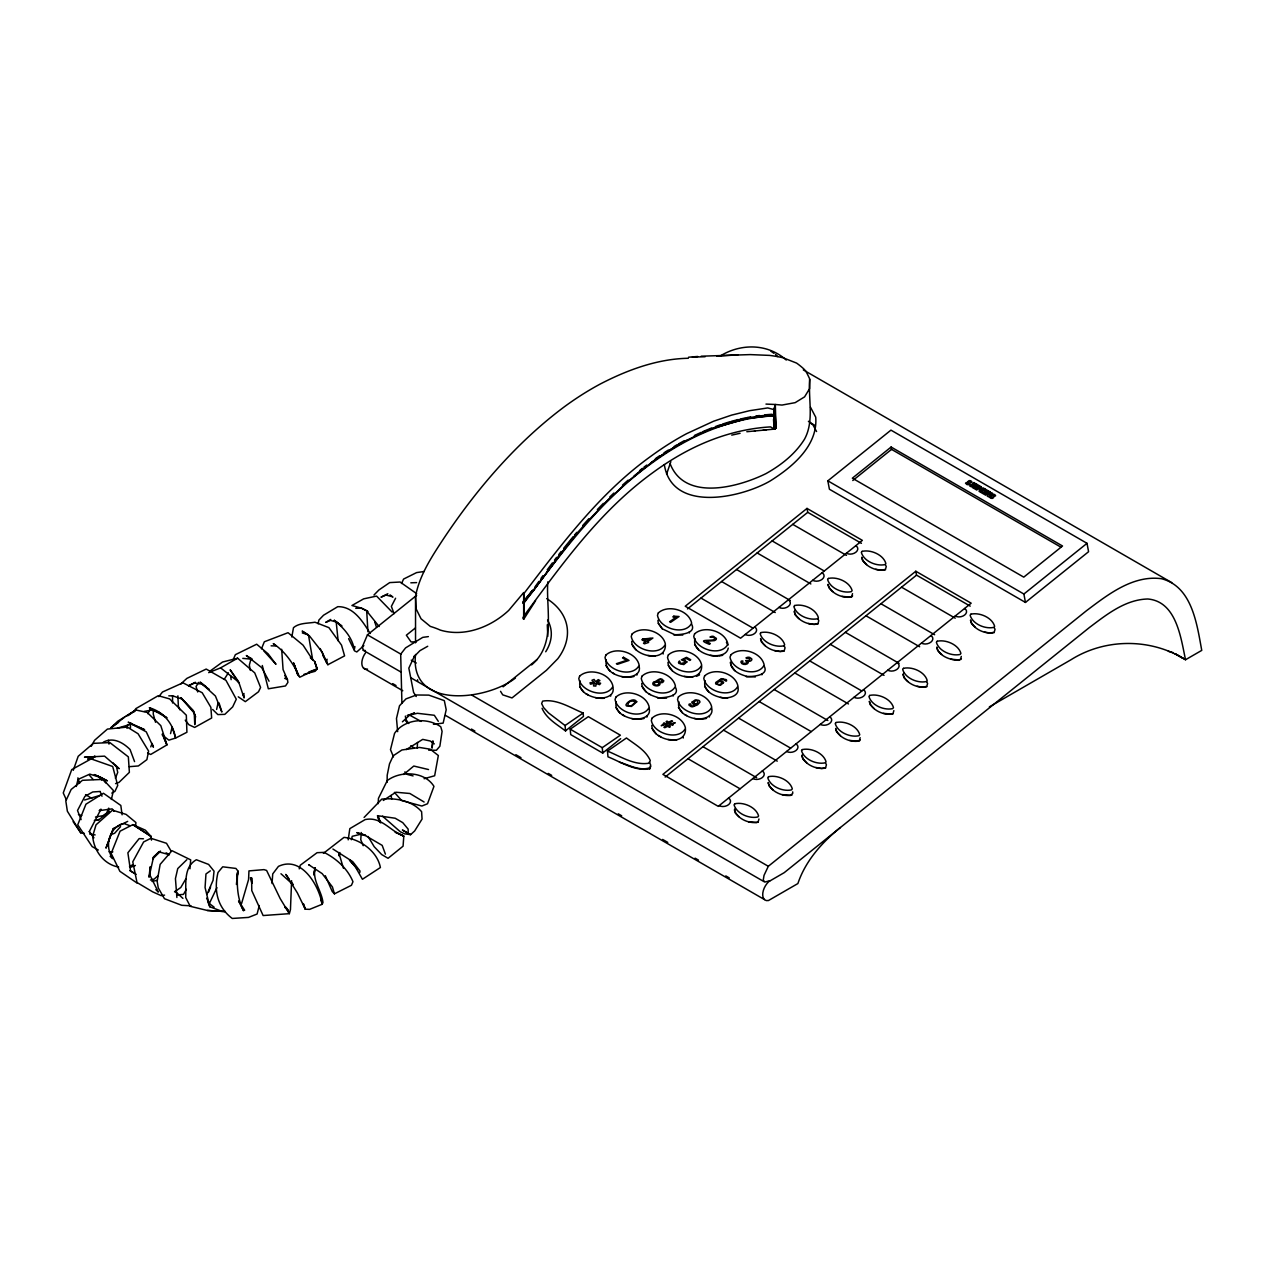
<?xml version="1.0" encoding="UTF-8"?>
<svg xmlns="http://www.w3.org/2000/svg" width="1265" height="1265" viewBox="0 0 1265 1265"><rect width="100%" height="100%" fill="white"/><g stroke="black" fill="none" stroke-linecap="round" stroke-linejoin="round"><path stroke-width="1.5" d="M172.53 702.976L172.578 695.782M387.122 782.355L387.201 775.239L389.493 763.87L393.241 755.758L401.938 749.971L419.537 747.457L430.211 749.196L438.338 755.521L434.654 775.761L424.091 778.718M746.824 431.713L774.148 429.135L774.196 415.553L746.84 418.525L713.476 428.187M291.598 880.693L290.46 909.567L289.353 913.662L263.12 915.544L251.767 890.576L251.64 877.831L251.877 883.381L250.423 877.673M701.19 356.208L750.208 354.595L769.563 355.402A116.427 91.428 26.3 0 1 782.924 357.726L796.555 363.071A92.788 43.421 68 0 1 803.654 368.779L805.726 370.993A118.562 26.533 80.7 0 1 809.568 378.63L809.6 388.64L804.587 396.862L795.179 402.649L782.007 405.069L775.318 404.484L776.014 428.044L774.148 429.135L774.765 407.235L776.014 428.044L774.148 429.135L770.591 426.89C740.99 428.598 712.132 437.674 686.057 451.621A275.264 158.931 -60 0 0 653.056 472.478C600.401 510.475 562.277 563.874 524.216 615.502L522.872 617.905L523.663 619.312L535.569 600.749M336.19 621.953L338.135 640.802M130.374 728.308L130.659 722.679M378.172 803.686L378.456 798.341L387.28 780.552C400.578 770.511 424.629 771.255 433.958 786.371L427.523 803.749L421.878 806.026L401.685 800.555L394.395 792.349M153.46 710.266L153.239 713.998L155.532 722.283M417.213 748.074L417.545 742.46M432.44 741.164L432.013 748.121L433.215 741.069M272.054 883.539L272.734 873.894L278.442 866.383C301.56 855.346 319.065 885.642 322.164 904.285L309.625 909.361L305.292 909.187L297.37 892.9L285.827 874.4L288.958 878.796M361.252 832.512L360.762 839.707L363.166 845.684M774.781 405.986L774.148 416.96L773.453 416.565L774.781 405.986L774.828 429.072M189.971 868.786L190.683 859.868L171.977 850.697L160.149 864.375L157.16 881.326L158.236 887.84L164.45 898.703L181.733 905.297L191.047 905.835M236.413 884.472L237.836 870.905L235.922 868.438L222.703 866.81L217.991 872.502C213.785 890.101 217.042 906.989 232.238 918.453L248.509 917.41L257.095 914.026L259.262 905.519M135.592 826.013L135.924 822.535L126.105 814.407L112.506 810.185L96.029 824.827L92.661 836.197C93.879 850.823 103.841 864.406 118.673 867.094M773.5 416.375L773.737 414.129L774.496 414.572C746.603 416.185 719.311 424.107 694.311 436.441M237.235 874.4L237.836 870.905C236.555 884.314 237.267 898.64 243.592 910.816L238.579 900.965L244.667 910.247M773.579 414.809L774.765 406.966M359.798 872.55L360.003 871.016L352.729 861.639L332.932 849.036M327.05 659.176L326.623 662.386L327.888 664.71L344.586 655.871L341.534 645.15L328.916 627.646L314.969 622.222C307.964 623.455 299.093 622.76 293.48 627.693L291.82 637.022M315.127 868.075C312.091 880.282 321.674 890.845 322.97 902.53L322.164 904.285L320.883 899.494M773.642 414.651L774.67 407.172M348.191 839.834L349.82 828.638L365.158 819.578C381.287 816.146 390.6 831.5 403.804 836.133L403.076 846.174L388.07 858.302L381.651 854.539L374.219 846.728L368.036 836.434M773.5 415.726L773.737 414.129L773.421 415.11M127.006 728.387L127.607 724.608M314.922 867.743L313.783 874.969L315.222 868.138M108.774 809.695L108.173 813.316L109.328 811.418L99.714 819.119L96.583 820.258M339.826 852.499L339.226 856.057L339.131 853.78L343.416 868.217M318.163 623.803L318.859 620.103L323.555 615.217L337.755 606.678C353.457 606.315 362.913 621.668 370.155 633.48M354.912 646.542L354.279 649.767C352.492 637.576 343.574 627.772 334.276 620.34L341.629 625.89M194.778 719.896L195.442 716.575L193.355 710.835L180.895 697.632L194.241 713.096L194.763 724.655L195.442 716.575L193.355 710.835L181.717 698.96L172.767 695.845L168.798 695.829M216.631 709.444L218.102 702.755M111.383 799.464L113.439 790.546L103.066 779.398L82.494 780.299L71.156 789.471L65.812 800.982L67.361 811.213L80.802 832.86L84.391 833.366M76.279 786.482L77.987 779.446L89.799 774.117L101.611 777.785L107.367 780.853L94.306 774.591L101.611 777.785L105.786 782.924M170.538 733.621L172.103 727.185L175.598 738.048L168.846 740.151L162.284 735.012M351.385 839.739L352.223 836.307L361.237 834.141L364.937 835.2M237.061 876.25L237.899 872.945M415.537 642.826L415.537 596.289C419.11 577.346 429.309 560.616 439.667 544.677C472.889 493.603 514.76 443.572 564.87 406.397A296.848 171.392 -60 0 1 600.464 383.912C627.614 369.854 657.5 358.849 688.334 358.264M251.15 658.464L249.332 665.09L250.359 670.418M299.22 868.865L300.248 865.244L317.072 852.689L324.014 852.373C336.395 858.603 347.622 868.691 352.967 881.705L351.449 885.279L334.45 893.833L332.252 891.556L325.311 875.696M580.05 680.855C576.951 693.315 594.344 699.086 604.085 698.28M606.283 659.777C603.484 673.502 623.408 679.447 634.002 676.475M616.324 701.79C613.145 713.697 629.575 719.643 638.952 719.232M695.007 638.588C691.749 650.479 708.131 656.44 717.635 656.029M678.815 701.664C676.016 715.389 695.956 721.335 706.534 718.362M705.048 680.602C701.869 692.508 718.314 698.47 727.675 698.043M728.276 648.075C726.727 655.982 716.449 656.298 710.361 655.365M547.792 581.868C545.895 609.54 556.252 644.312 531.6 664.9M666.576 474.169L670.845 461.662M73.259 770.338L78.193 756.296L93.325 743.361L109.849 742.587L128.35 756.865L129.378 772.346L118.957 782.434L115.542 783.604M607.469 751.11C620.593 756.423 634.524 765.768 649.198 763.159L650.273 760.55C645.783 750.224 635.062 744.532 626.475 737.985L607.469 751.11L607.975 756.802C621.115 762.131 635.03 771.46 649.704 768.851L650.653 764.946L649.324 762.02M241.552 903.59L248.572 879.539L248.952 870.905L263.974 869.624L266.599 870.431L280.182 898.593L289.353 913.662L285.937 907.258L288.404 910.658L284.878 907.353M113.344 828.512L106.054 847.882L113.344 828.512L127.686 821.38M206.922 894.466L213.089 880.266L214.038 871.158L208.614 864.422L196.36 859.741C183.046 867.237 186.303 884.804 185.702 897.518L190.24 906.309L207.27 910.452L225.328 911.591L207.27 910.452M208.662 891.999L210.575 886.939M115.384 778.244L117.724 772.393L116.507 766.89L112.885 762.748M261.476 648.818L264.338 641.766L288.056 632.706L303.078 645.182L312.566 659.682L310.336 657.626L314.653 661.532L317.104 668.916L315.08 671.304L304.027 674.292M649.704 768.851L650.779 766.242M108.743 808.129L106.608 813.126L102.908 815.704L95.492 817.016M233.171 659.682L235.369 654.669L256.684 644.217L268.117 653.847L275.976 664.299L263.8 650.89M401.543 583.497L403.598 579.054L416.612 572.586L424.091 571.511M209.373 903.463L216.916 887.651M416.628 595.341L367.435 634.84L362.391 646.636L363.261 650.289L400.799 671.952M989.356 706.882L1070.996 659.745C1105.404 638.05 1151.118 638.05 1185.526 659.745L1201.75 650.384C1196.911 624.167 1192.199 586.486 1161.333 578.674C1132.776 574.974 1107.95 594.597 1086.493 610.71L768.314 866.288L764.028 875.38L763.222 880.314L765.04 882.005L770.069 880.661M395.581 598.234L391.359 606.409L394.079 613.651M92.076 835.359L89.277 831.595L100.994 809.173L99.192 810.644L112.174 808.873L113.977 811.324M91.238 746.287L94.59 740.278L107.414 729.083L127.291 727.075L138.075 733.763L148.606 751.094L146.898 759.632L138.375 765.957L129.236 766.685M186.382 889.311L183.504 894.371L177.669 894.877M147.784 713.666L150.709 708.542M133.869 712.005L135.814 708.637L158.236 695.703L169.637 698.913L186.319 715.199L186.92 732.261L175.598 738.048C173.115 723.627 163.565 711.8 149.317 707.736L166.996 717.856L159.311 712.432L151.405 710.108L144.163 711.404M185.749 879.08L180.8 887.492L174.507 891.857M224.269 679.337L228.364 672.822M198.747 682.373L196.043 686.547L197.704 691.971M364.083 817.459L381.777 799.116C395.676 797.741 412.121 800.619 421.609 811.687L422.051 819.072L414.651 830.978L410.587 834.647L404.421 833.793L400.325 831.785L382.552 816.194M575.18 535.601L558.387 556.442L533.371 590.771L523.71 602.251L522.951 601.808L532.612 590.328L522.951 602.931L523.71 603.373C561.723 552.742 599.863 500.481 651.902 463.085A287.677 166.095 -60 0 1 686.389 441.295C713.46 426.811 743.441 417.339 774.196 415.553M795.1 610.236L794.293 611.422C796.507 620.53 809.331 625.922 818.044 623.961M735.281 808.493L734.475 809.679C736.689 818.787 749.513 824.179 758.241 822.203M802.737 754.304L801.915 755.505C804.129 764.613 816.953 770.005 825.681 768.029M903.89 673.043L903.084 674.245C905.297 683.353 918.121 688.745 926.85 686.769M534.7 587.371L538.858 581.441M533.071 590.771L573.583 537.198M540.93 578.469L543.017 575.607M547.192 569.882L552.41 562.893M150.772 746.872L152.085 743.425L153.429 747.188L146.266 731.85L128.208 722.189L144.637 729.731L131.497 724.054L117.471 728.15M554.497 560.126L556.584 557.375M522.951 602.931L532.612 590.328M852.61 595.815L851.788 596.874C843.138 598.835 830.552 593.538 828.053 584.715M860.232 739.883L859.409 740.942C850.76 742.903 838.157 737.606 835.675 728.782M960.562 659.682L961.384 658.622M242.927 694.912L244.034 693.489M558.83 554.481L561.217 551.445M563.621 548.409L573.219 536.629M158.805 696.635L162.473 692.018L182.919 682.8L202.21 692.746L210.876 707.341L211.65 717.998L194.652 727.438L188.896 724.734L185.243 720.164M92.313 759.016L94.717 756.043M524.216 601.523L523.663 592.605L508.72 610.394C490.788 627.171 464.429 637.323 440.347 630.112A80.66 53.399 51.3 0 0 430.321 626.412L421.039 618.775L416.059 608.75L415.537 596.289M574.421 535.158L576.824 532.359M574.769 535.743L583.608 525.813M595.404 697.616C602.014 699.245 615.201 697.126 612.956 687.48M621.637 676.554C628.231 678.167 641.434 676.063 639.189 666.418M632.073 644.486C637.117 656.93 665.216 662.259 665.422 645.34M682.768 635.077C655.302 633.338 699.45 638.809 691.655 624.278M631.678 718.552C638.272 720.18 651.475 718.077 649.23 708.416M666.576 698.154C639.141 696.414 683.258 701.885 675.463 687.354M668.347 665.422C673.391 677.882 701.49 683.195 701.696 666.291M652.155 728.498C657.199 740.911 685.298 746.287 685.504 729.367M694.185 718.425C700.763 720.038 713.966 717.951 711.736 708.289M755.3 676.965C727.834 675.21 771.998 680.697 764.187 666.165M120.57 826.646L114.641 833.24L111.051 834.6M582.849 525.37L588.873 518.666M583.181 525.971L609.018 498.884M597.349 509.574L603.405 503.344M597.633 510.222L626.064 483.009M373.981 595.009L378.899 589.98L389.699 582.596L400.104 582.026L416.659 593.664M524.216 593.127C561.976 543.871 599.879 492.765 651.048 456.143A296.848 171.392 -60 0 1 686.642 433.658L713.539 421.261L731.549 415.126L749.639 410.682L767.76 407.931L774.148 409.654L774.148 416.96M186.84 859.71L177.748 868.581L175.44 878.606L176.894 897.486M609.667 497.098L613.936 493.018M118.546 722.378L110.64 728.007L117.74 721.256L135.924 710.013L147.183 712.432L160.813 725.667L166.917 744.911L150.677 754.478L147.61 752.991M402.428 721.809L409.876 714.899L414.572 713.033M180.531 684.207L186.888 678.388L206.211 669.058L225.976 680.364L236.286 699.213L232.681 706.882L224.806 714.361L217.865 714.583L212.631 709.475M622.459 485.143L628.152 480.131M363.861 645.593L356.809 651.965L354.58 650.906L348.618 638.667M158.283 875.506L154.156 879.112L150.44 880.029M625.495 483.309L651.807 462.278A288.752 166.711 -60 0 1 686.421 440.394M403.63 774.496L413.781 766.037L428.535 769.547M840.387 827.531C822.013 842.332 805.505 860.848 797.883 883.555L768.456 900.538L766.369 900.585A12.112 6.989 -60 0 1 762.811 892.948A12.112 6.989 -60 0 1 768.835 881.563L784.189 872.676L1089.418 627.503C1106.59 614.6 1125.312 599.499 1147.845 598.993C1176.513 601.523 1180.846 637.892 1185.526 659.745L1174.9 653.61L1182.902 658.227M323.381 853.369L344.001 837.383C360.098 839.043 377.286 851.155 380.401 867.521L362.423 879.27L355.544 867.126L349.867 859.963L357.204 868.628L349.472 860.279M855.788 545.705L862.366 540.376L807.007 508.419L685.235 606.235L740.594 638.193L855.788 545.705A6.752 4.57 -10.6 0 1 855.883 552.22A6.752 4.57 -10.6 0 1 846.427 553.232M639.584 470.627L642.43 468.335M634.018 476.004L642.573 469.125M415.41 627.946L406.365 635.204L411.093 641.94L416.138 641.845M503.106 686.832L537.056 659.555M827.832 480.842L890.955 430.132L1087.015 543.317L1088.58 551.714L1025.456 602.425L829.413 489.239L827.832 480.842L1023.891 594.028L1025.456 602.425M687.464 608.924L807.734 512.325L807.007 508.419M891.113 447.035L852.341 478.186L1023.765 577.14L1062.537 546.006L891.113 447.035L891.556 449.375L1061.177 547.302M852.784 480.526L891.556 449.375M602.741 752.975L620.672 738.681M915.813 571.242L662.892 774.386L718.251 806.358L971.172 603.199L915.813 571.242L916.54 575.148L970.223 606.141M665.153 777.074L916.54 575.148M1023.891 594.028L1087.015 543.317M565.534 730.838L583.465 716.449L583.165 713.033C570.389 707.847 556.916 698.723 542.622 701.11L541.641 703.609L543.634 707.625L548.441 712.859L565.06 725.525L565.55 730.964C557.011 724.434 546.448 718.647 542.068 708.321M110.64 728.007L124.602 717.16M90.653 756.929L87.696 759.206L95.539 756.597L84.486 757.197L104.568 756.138L119.131 768.709L115.4 765.04M643.869 467.244L646.731 465.077M210.085 671.067L222.513 662.038L237.614 658.195L254.739 672.885L260.59 687.464L258.519 691.765L245.315 701.648L238.263 696.809M128.018 715.642L135.924 710.013L126.215 716.148M210.338 870.858L205.958 873.957L205.072 887.524L209.784 906.768L222.134 911.385M565.06 725.525L583.165 713.033M570.215 729.178L588.32 716.686L620.372 735.186L602.267 747.678L602.757 753.102L570.705 734.601L570.215 729.178L602.267 747.678M775.318 428.455C777.374 427.254 771.239 430.717 775.919 428.044M515.456 678.024C486.804 700.43 409.196 710.203 415.537 654.464M383.279 800.46L395.882 792.238L409.86 793.487L424.107 802.01M406.286 749.576L422.731 739.377L430.258 741.005L434.29 743.915M330.703 619.423L325.738 622.38L330.544 620.388L336.648 622.143L341.819 626.033M655.159 682.309L654.037 683.638L655.175 684.903A2.277 1.439 -5.1 0 0 656.488 685.092A2.245 1.407 -5.1 0 0 657.8 684.76L658.512 684.27A2.277 1.439 -5.1 0 0 658.496 682.61M208.678 672.648L220.584 667.873L237.614 658.195M427.728 646.257L419.964 650.653L413.702 657.025L414.493 656.013L408.832 668.126L413.592 692.414L416.232 696.525M111.794 793.092L114.925 791.4L117.724 785.454L112.696 766.479L91.143 758.905L71.725 769.61L63.25 792.949L66.365 799.86M195.379 682.246L188.469 685.788L194.51 683.053L201.799 684.112L209.247 689.33M387.833 593.712L381.018 597.159L386.015 595.056L392.308 596.701M696.493 676.348L699.403 674.957L699.324 673.976M720.07 356.082C740.689 343.321 767.618 343.305 786.261 360.051M694.374 435.524L701.348 432.298M703.862 431.934L685.63 440.853A287.677 166.095 -60 0 0 651.143 462.642M703.103 431.492L711.847 427.886M129.457 866.177L133.062 864.722M885.516 569.803C876.882 571.748 864.28 566.467 861.781 557.628M784.316 651.032C775.682 652.993 763.08 647.696 760.581 638.872M994.29 632.595C985.656 634.556 973.054 629.258 970.555 620.435M893.122 713.855C884.488 715.816 871.885 710.519 869.403 701.696M791.953 795.116C783.32 797.077 770.717 791.779 768.235 782.956M130.153 867.442L135.387 865.481M308.644 672.031L317.104 668.916L314.653 661.532L317.104 668.916L299.663 677.265C293.828 664.331 285.558 651.76 273.256 643.616L276.308 645.956L271.105 645.83M715.357 426.605L720.623 424.676M414.193 713.065L407.172 715.626L417.387 713.286L434.322 715.278L438.291 721.319M766.369 429.705L763.111 430.211M722.394 424.123L729.431 421.893M84.597 800.002L101.39 794.973M649.625 767.823C639.457 771.239 628.752 764.882 619.455 762.178M103.382 742.144C113.154 736.831 123.021 742.523 130.058 749.513L134.564 761.609M731.186 421.419L738.238 419.521M740.009 419.126L745.322 417.94M731.739 435.128L740.104 433.278M151.958 881.452L157.176 880.314M719.042 656.029L722.726 655.286M640.343 719.216L644.043 718.488M747.093 417.545L750.635 416.928M164.577 895.114L161.193 895.652L152.686 891.857L137 882.511L132.778 861.813L143.609 841.968L150.93 838.284L166.506 843.296L171.091 851.06M94.337 820.416L99.318 819.736M428.361 636.611L422.747 637.37L405.575 647.901L400.689 654.163L401.922 703.356M755.948 415.995L759.506 415.537M433.436 724.276L443.161 723.106L446.197 709.76L444.331 700.636L428.835 695.118L416.438 694.991L405.954 698.897L399.503 705.775L396.483 718.457L397.653 731.644M688.539 357.22L697.727 356.461M764.835 414.857L771.95 414.272M100.204 791.463L92.725 791.969L84.882 796.365L77.513 810.517L81.118 819.594M716.828 356.082L737.811 354.912M754.462 431.049L755.316 431.001M958.965 660.298C950.648 660.298 939.073 656.235 936.843 647.522M705.143 356.714L692.382 357.157M365.411 650.51L363.261 650.289M410.825 582.817L416.596 582.596M355.75 608.307L361.426 608.149L366.218 610.426L379.12 626.539M367.546 669.122L365.49 669.138A12.112 6.989 -60 0 1 365.49 652.914M655.128 656.155L647.87 655.491M692.809 677.091L684.144 676.427M676.617 740.151L667.952 739.503M109.043 851.804L112.87 851.835M428.661 750.145L436.362 750.287L439.856 746.255L442.086 731.36L440.773 726.774C427.048 717.018 404.326 718.868 394.554 733.368L390.49 749.655L393.494 756.881M143.451 838.79L139.15 838.6L127.876 852.8L130.564 870.937L136.177 874.321M765.973 404.088L775.318 404.484M242.801 658.369L252.352 659.239L246.327 655.539L261.697 667.62L269.034 681.202M720.402 697.363C726.98 698.976 740.199 696.889 737.954 687.227M377.429 815.672L395.186 818.234L402.76 822.645L408.121 829.097L408.247 833.335L410.587 834.647L402.381 829.998L408.247 833.335M89.768 834.141L95.128 834.916M875.728 569.282L881.626 570.278L885.468 569.297L886.259 566.546L885.405 564.728M842 596.368L850.143 597.127L851.74 596.384L852.531 593.633M984.502 632.089L990.384 633.085L994.243 632.105L995.033 629.353L994.164 627.535M808.272 623.455L814.154 624.436L818.012 623.455L818.787 620.72L817.933 618.885M950.79 659.176L958.933 659.935L960.53 659.192L961.305 656.44M774.528 650.526L780.426 651.522L784.268 650.542L785.059 647.791L784.205 645.972M917.062 686.263L922.944 687.259L926.802 686.278L927.593 683.527L926.723 681.709M883.35 713.349L891.493 714.108L893.074 713.365L893.865 710.614M849.621 740.436L857.765 741.195L859.362 740.452L860.153 737.701M815.893 767.523L821.791 768.519L825.634 767.539L826.424 764.787L825.571 762.969M782.181 794.61L790.325 795.369L792.728 793.44L792.696 791.874M748.453 821.697L756.597 822.456L758.194 821.712L758.984 818.961M413.102 775.919L407.599 774.512L404.832 771.919M1168.354 651.317L1173.303 652.693M78.462 814.534L81.751 815.53M365.553 835.232L356.809 832.607L366.075 835.959L382.188 845.384L385.414 854.144M674.103 634.429L662.291 628.8L658.306 623.424M746.635 676.301C739.899 674.466 731.059 670.624 730.506 662.639M657.911 697.489C651.681 695.845 644.865 692.746 642.114 686.484M302.303 632.943L308.249 634.809L302.177 631.093L309.466 635.916L322.227 652.171L326.623 662.386L320.171 648.566M129.836 825.665L124.144 823.61L121.566 823.91C108.126 829.856 104.774 847.076 112.822 858.698L110.134 856.326M284.657 678.293L287.455 679.653L287.914 682.388L285.511 685.946L268.338 688.793L262.298 665.501M367.973 611.517L361.426 608.149L351.955 605.508L363.64 598.867L376.575 596.084L392.118 612.07M409.765 715.199L421.103 721.43M98.322 850.033L92.155 846.601L77.734 824.812L85.941 804.208L103.445 793.266L120.823 805.457L122.088 814.802M803.307 369.902L1171.785 582.627M807.734 512.325L861.418 543.317M792.744 524.358L846.459 555.367M901.55 587.181L955.233 618.174M772.14 540.914L824.163 570.958M880.946 603.737L934.629 634.73M757.15 552.947L810.865 583.956M865.956 615.77L919.639 646.763M736.546 569.503L790.245 600.511M845.352 632.326L899.035 663.319M830.362 644.359L884.045 675.352M809.758 660.915L861.765 690.943M794.768 672.948L848.451 703.941M774.164 689.504L827.848 720.497M759.174 701.553L811.181 731.565M738.57 718.093L790.578 748.121M723.58 730.142L777.263 761.135M612.529 672.806L614.047 673.676M648.803 693.742L650.321 694.627M685.077 714.678L686.595 715.563M702.976 746.698L756.66 777.69M585.948 693.631L588.241 694.944M622.222 714.567L624.515 715.879M658.496 735.503L660.773 736.815M687.986 758.731L739.993 788.759M367.435 634.84L401.147 654.305M411.251 660.14L416.311 663.05M471.908 695.165L768.314 866.288M411.03 677.866L764.139 881.721M392.688 683.622L396.04 685.551M471.466 729.067L474.881 731.043M515.851 754.699L520.974 757.656M548.283 773.421L551.698 775.382M618.253 813.822L621.668 815.798M662.639 839.438L667.762 842.395M695.07 858.16L698.486 860.137M725.794 875.902L729.209 877.878M363.529 668.078L402.76 690.737M445.407 715.357L764.392 899.526M721.588 581.52L775.255 612.545M700.968 598.076L752.96 628.12M166.11 852.8L169.447 854.745L158.821 851.851L153.539 857.053L152.78 858.84L160.481 851.139L153.539 857.053L149.017 877.198L150.203 866.794L150.092 875.427L158.299 892.094L155.832 889.627M129.836 870.605L134.58 873.403M809.758 422.352L814.818 425.356M309.577 865.213L308.613 864.643L322.18 873.625L332.426 886.955L334.45 893.833M85.561 794.626L91.807 798.405M137.411 883.286L119.89 871.316L111.162 853.448L120.08 831.168L132.857 824.638L145.364 830.172L150.978 836.402L151.484 840.134M410.777 745.733L413.94 747.836M658.48 682.562L657.784 682.151A2.245 1.423 -5.1 0 0 656.472 681.977M770.907 351.196L774.006 353.378M390.031 594.882L392.988 597.08M334.276 620.34L336.648 622.143M214.101 907.147L209.136 903.384L206.606 898.182M206.195 686.769L200.186 682.12L215.43 696.035L221.865 712.037L219.035 702.897M220.584 667.873L239.196 682.452M808.398 421.261L812.984 424.929L816.573 431.539M907.906 681.566L903.985 677.771L903.115 674.609M799.116 618.759L795.179 614.948L794.325 611.786M806.738 762.827L802.816 759.032L801.947 755.869M739.298 817L735.376 813.205L734.506 810.043M975.347 627.393L971.409 623.439L970.524 620.071M866.572 564.601L862.635 560.648L861.75 557.264M941.619 654.479L937.697 650.542L936.812 647.158M832.844 591.672L828.907 587.735L828.022 584.351M874.178 708.653L870.241 704.716L869.355 701.332M765.372 645.83L761.435 641.893L760.55 638.509M840.466 735.74L836.529 731.803L835.643 728.419M773.026 789.913L769.088 785.976L768.203 782.592M280.957 873.751L293.148 884.662L291.045 881.737M175.155 891.319L182.935 898.403M775.556 354.469L777.706 356.54M405.512 720.765L408.089 723.422M698.565 649.736L694.58 644.359M682.373 712.812L678.388 707.42M609.841 670.924L605.84 665.548M619.882 712.938L615.881 707.546M583.608 691.987L579.623 686.61M98.006 775.935L101.912 780.189M646.115 691.86L642.098 686.199L641.735 683.353M656.155 733.874L652.139 728.213L651.775 725.351M734.839 670.671L730.822 665.01L730.458 662.148M662.291 628.8L658.274 623.123L657.927 620.277M708.606 691.749L704.621 686.357M672.332 670.798L668.315 665.137L667.967 662.275M636.074 649.862L632.041 644.201L631.694 641.339M89.515 775.318L93.151 779.509M89.277 831.595L93.926 837.794M408.753 723.469L405.907 719.564L405.369 716.101M238.057 680.87L230.151 669.802L239.354 683.891L244.066 697.964L244.05 694.991M73.133 821.665L80.802 832.86M284.767 675.494L287.455 679.653L283.075 669.58L281.668 649.261M500.545 691.322L502.727 694.849L512.009 697.932L546.448 670.276L557.786 658.733A75.679 51.28 -10.6 0 0 546.733 598.645M322.765 655.254L327.888 664.71M810.501 407.251L815.719 417.197C818.123 445.865 791.89 467.433 770.021 481.064C740.31 498.22 671.778 512.942 664.315 464.555M726.426 642.32L727.913 645.213M377.697 816.368L380.812 822.882M670.15 463.781C684.903 501.778 738.412 487.231 765.973 473.616C781.201 465.077 795.274 454.04 804.587 439.066C814.486 420.723 807.924 399.155 809.869 379.326M162.252 734.08L166.917 744.911L164.102 738.143M298.493 675.779L293.638 663.113L297.797 673.976M312.771 660.362L308.534 635.299M302.967 903.526L305.292 909.187L303.679 904.032M179.851 709.839L178.365 706.202L177.891 695.829M377.555 816.668L379.674 822.029M207.776 901.613L209.784 906.768M100.204 791.605L101.991 796.223M293.638 663.113L297.655 674.846M374.709 621.842L376.511 627.282M378.188 815.878L380.259 822.456M77.908 777.833L79.584 783.383M108.316 740.246L108.996 744.12M417.529 679.732L417.719 680.87M391.122 795.479L391.676 799.132M230.594 675.779L231.147 679.653M761.815 673.85L761.909 674.83M709.365 715.99L709.444 716.97M689.283 631.962L689.362 632.959M683.132 737.052L683.226 738.033M673.091 695.038L673.186 696.019M663.05 653.04L663.145 654.021M646.858 716.116L646.953 717.097M636.817 674.103L636.912 675.083M610.6 695.181L610.679 696.145M773.516 419.427L774.148 429.135M366.692 610.71L367.925 631.773M547.286 624.768L547.792 636.342M524.216 602.646L524.216 615.502M523.663 592.605L523.663 619.312M655.333 682.436A2.277 1.439 -5.1 0 1 656.646 682.104M547.571 620.071A59.344 40.211 -10.6 0 1 545.705 651.76M863.41 689.757A6.752 4.57 -10.6 0 1 863.489 696.272A6.752 4.57 -10.6 0 1 854.033 697.284M795.954 743.931A6.752 4.57 -10.6 0 1 796.049 750.461A6.752 4.57 -10.6 0 1 786.593 751.457M897.122 662.67A6.752 4.57 -10.6 0 1 897.217 669.185A6.752 4.57 -10.6 0 1 887.761 670.197M788.332 599.863A6.752 4.57 -10.6 0 1 788.411 606.378A6.752 4.57 -10.6 0 1 778.955 607.39M964.562 608.497A6.752 4.57 -10.6 0 1 964.657 615.011A6.752 4.57 -10.6 0 1 955.202 616.023M822.06 572.776A6.752 4.57 -10.6 0 1 822.155 579.307A6.752 4.57 -10.6 0 1 812.699 580.303M930.85 635.583A6.752 4.57 -10.6 0 1 930.929 642.098A6.752 4.57 -10.6 0 1 921.473 643.11M728.514 798.104A6.752 4.57 -10.6 0 1 728.608 804.635A6.752 4.57 -10.6 0 1 719.153 805.631M762.242 771.018A6.752 4.57 -10.6 0 1 762.321 777.548A6.752 4.57 -10.6 0 1 752.865 778.544M829.682 716.844A6.752 4.57 -10.6 0 1 829.777 723.374A6.752 4.57 -10.6 0 1 820.321 724.371M754.604 626.95A6.752 4.57 -10.6 0 1 754.683 633.465A6.752 4.57 -10.6 0 1 745.227 634.461M655.349 458.736A288.752 166.711 -60 0 1 659.666 455.748M663.983 452.854A288.752 166.711 -60 0 1 668.299 450.071M674.087 446.513A288.752 166.711 -60 0 1 676.965 444.806M678.42 443.968A288.752 166.711 -60 0 1 684.207 440.742M967.741 481.744L968.832 483.689L967.187 483.499A3.431 2.324 -10.6 0 1 966.618 482.455L965.511 483.198C967.788 486.646 971.726 483.815 969.765 481.443C974.493 484.637 970.366 478.028 967.741 481.744M991.428 495.421L992.519 497.366L990.875 497.177A3.431 2.324 -10.6 0 1 990.289 496.117L989.198 496.876C991.475 500.308 995.397 497.493 993.436 495.121C998.18 498.299 994.053 491.69 991.428 495.421M596.036 683.432L595.862 686.073L593.506 685.946L594.392 683.337L590.423 684.175L590.043 682.721L594.123 682.325L591.941 680.254L594.091 679.432L595.641 681.74L598.266 679.637L599.942 680.602L596.827 682.404L600.654 683.211L599.547 684.65L596.036 683.432M663.635 680.823L663.429 681.598A3.02 1.913 -5.1 0 1 662.133 682.626L659.824 682.736C661.769 687.86 649.309 686.136 653.72 681.914C656.978 682.056 660.188 675.668 663.635 680.823M716.401 638.525L715.879 639.726A3.574 2.261 -5.1 0 1 714.251 640.643L706.202 641.228L710.345 643.616L709.349 644.296C691.67 637.339 720.781 643.047 713.476 637.212A2.056 1.297 -5.1 0 0 711.752 637.323L709.965 637.038L711.278 636.469A3.147 1.977 -5.1 0 1 713.27 636.311L716.401 638.525M635.394 701.822C625.875 713.634 625.337 697.442 635.394 701.822M636.738 701.79L631.456 706.439L626.57 705.981A3.163 1.992 -5.1 0 1 626.048 704.637C627.646 701.269 634.35 697.521 636.738 701.79M747.204 661.911L745.686 663.382L742.998 663.192A2.119 1.344 -5.1 0 1 742.492 661.753L742.998 661.105L741.417 660.994A3.526 2.23 -5.1 0 0 740.958 662.259C741.749 665.69 749.671 664.916 748.121 661.263L748.927 661.342A2.53 1.597 -5.1 0 0 750.983 660.757L751.457 660.33A3.02 1.913 -5.1 0 0 751.663 658.765L749.623 657.389A3.305 2.087 -5.1 0 0 747.204 657.405L745.971 657.863L746.824 658.591C752.707 657.215 749.26 661.911 745.638 660.567L747.204 661.911M686.879 661.943L683.764 664.584L678.91 663.413A3.463 2.182 -5.1 0 1 678.593 662.18L679.432 660.947L680.127 662.101A2.151 1.36 -5.1 0 0 680.649 663.54L685.156 662.544A2.34 1.471 -5.1 0 0 685.345 661.595L681.392 659.824L686.531 657.326L690.722 659.745L689.741 660.425L686.373 658.48L683.653 659.777L686.879 661.943M693.536 702.265C697.679 708.02 700.494 696.462 693.536 702.265M723.548 682.657L720.497 685.25L715.864 684.033A3.795 2.388 -5.1 0 1 715.832 682.42L721.366 678.657L726.252 679.637A3.02 1.913 -5.1 0 1 726.41 681.092C725.256 681.914 722.947 676.68 719.374 680.697L722.552 681.108L723.548 682.657M692.082 702.091L693.014 704.099L695.924 704.637A7.321 4.617 -5.1 0 1 693.789 705.712L692.556 705.949A2.245 1.423 -5.1 0 1 690.911 705.601L690.848 703.878L689.125 704.115A2.941 1.85 -5.1 0 0 689.077 705.222L691.038 706.597A3.653 2.309 -5.1 0 0 692.777 706.771L697.584 704.811L699.893 702.217A3.827 2.419 -5.1 0 0 698.754 700.32L695.323 699.861L692.082 702.091M662.259 680.776C661.801 683.574 656.187 681.202 659.587 679.764A1.913 1.218 -5.1 0 1 661.658 679.953L662.259 680.776M717.129 682.736L717.635 684.286A2.008 1.265 -5.1 0 0 718.805 684.586A2.483 1.565 -5.1 0 0 720.259 684.349L721.856 683.258A2.309 1.455 -5.1 0 0 722.078 682.341L719.738 681.266L717.129 682.736M579.623 676.143L578.801 678.53C580.983 691.939 606.315 699.324 612.972 686.389C610.378 673.296 589.269 667.256 579.623 676.143M605.856 655.08L605.034 657.468C607.216 670.877 632.532 678.261 639.189 665.327C636.611 652.234 615.502 646.194 605.856 655.08M632.089 634.018L631.251 636.406C633.433 649.815 658.765 657.199 665.422 644.249C662.828 631.156 641.735 625.131 632.089 634.018M615.897 697.094L615.075 699.482C617.257 712.875 642.573 720.275 649.23 707.325C646.652 694.232 625.543 688.207 615.897 697.094M658.306 612.956L657.484 615.343C659.666 628.737 684.997 636.137 691.655 623.186C689.061 610.094 667.952 604.069 658.306 612.956M642.13 676.032L641.292 678.404C643.474 691.813 668.805 699.197 675.463 686.263C672.869 673.17 651.775 667.129 642.13 676.032M668.347 654.954L667.525 657.341C669.707 670.75 695.038 678.135 701.696 665.2C699.102 652.107 678.008 646.067 668.347 654.954M652.171 718.03L651.333 720.418C653.515 733.811 678.846 741.211 685.504 728.26C682.91 715.168 661.816 709.143 652.171 718.03M694.58 633.892L693.758 636.279C695.94 649.688 721.256 657.073 727.913 644.138C725.335 631.029 704.226 625.005 694.58 633.892M678.388 696.968L677.566 699.355C679.748 712.748 705.079 720.149 711.736 707.198C709.143 694.106 688.049 688.081 678.388 696.968M704.621 675.905L703.799 678.293C705.981 691.686 731.297 699.071 737.954 686.136C735.376 673.043 714.266 667.019 704.621 675.905M730.854 654.843L730.016 657.215C732.198 670.624 757.529 678.008 764.187 665.074C761.593 651.981 740.499 645.941 730.854 654.843M990.163 491.959L989.119 494.694L991.539 492.749L992.519 493.318L988.313 496.702L987.269 496.101L988.55 492.797L985.625 495.153L984.629 494.583L988.851 491.2L990.163 491.959M981.181 486.772L980.059 488.986L983.079 487.863L984.328 488.59L980.106 491.974L979.047 491.358L981.83 489.112L979.252 490.108L979.537 487.784L976.738 490.029L975.726 489.444L979.932 486.06L981.181 486.772M760.945 632.595L760.123 633.654C762.621 642.494 775.208 647.775 783.857 645.814L784.68 644.755C782.181 635.931 769.579 630.634 760.945 632.595M794.673 605.508L793.851 606.583C796.349 615.407 808.952 620.704 817.585 618.743L818.408 617.684C815.925 608.845 803.322 603.563 794.673 605.508M828.417 578.437L827.595 579.497C830.077 588.32 842.68 593.617 851.313 591.656L852.136 590.597C849.653 581.774 837.051 576.476 828.417 578.437M862.145 551.35L861.323 552.41C863.821 561.249 876.408 566.546 885.057 564.585L885.88 563.51C883.381 554.687 870.779 549.389 862.145 551.35M734.87 803.765L734.048 804.825C736.53 813.648 749.133 818.945 757.782 816.984L758.589 815.925C756.106 807.102 743.504 801.804 734.87 803.765M768.582 776.678L767.76 777.738C770.259 786.561 782.861 791.858 791.495 789.898L792.317 788.838C789.834 780.015 777.232 774.718 768.582 776.678M802.31 749.592L801.488 750.651C803.987 759.474 816.573 764.772 825.223 762.811L826.045 761.751C823.547 752.928 810.944 747.631 802.31 749.592M836.039 722.505L835.216 723.564C837.699 732.388 850.301 737.685 858.935 735.724L859.757 734.665C857.275 725.841 844.672 720.544 836.039 722.505M869.751 695.418L868.928 696.477C871.427 705.301 884.014 710.598 892.663 708.637L893.485 707.578C890.987 698.754 878.384 693.457 869.751 695.418M903.479 668.331L902.657 669.391C905.139 678.214 917.742 683.511 926.375 681.55L927.198 680.491C924.715 671.668 912.112 666.37 903.479 668.331M937.191 641.244L936.369 642.304C938.867 651.127 951.47 656.424 960.103 654.464L960.926 653.404C958.427 644.581 945.841 639.284 937.191 641.244M970.919 614.158L970.097 615.217C972.579 624.04 985.182 629.337 993.831 627.377L994.654 626.317C992.155 617.494 979.553 612.197 970.919 614.158M973.892 482.566L969.686 485.95L970.761 486.566L974.983 483.183L973.892 482.566M976.311 483.957L972.089 487.341L974.999 489.017L975.805 488.369L973.971 487.31L977.529 486.788L975.837 485.807L979.205 485.634L976.311 483.957M985.214 489.096L980.992 492.48L983.901 494.156L984.708 493.508L982.873 492.449L986.431 491.927L984.739 490.962L988.107 490.773L985.214 489.096M673.834 616.182L672.838 616.877L676.158 617.209L669.58 621.747L670.624 622.348L679.068 616.514L673.834 616.182M642.762 639.062L641.829 639.726L645.482 641.845L643.474 643.221L644.518 643.822L648.613 642.446L647.474 641.782L652.914 638.019L642.762 639.062M650.226 638.572L646.431 641.181L643.79 639.663L650.226 638.572M623.519 657.278L622.538 657.958L626.665 660.346L616.403 663.682L617.478 664.299L628.99 660.425L623.519 657.278M664.046 723.121L663.176 723.707L664.157 724.276L661.216 725.667L665.026 724.766L666.829 725.81L663.888 727.217L664.757 727.723L667.699 726.316L669.47 727.343L670.324 726.758L668.726 725.825L671.241 724.639L672.411 725.319L673.265 724.734L672.268 724.149L675.225 722.742L671.399 723.643L669.58 722.6L672.553 721.192L671.683 720.702L668.726 722.109L666.971 721.097L666.117 721.683L667.699 722.6L665.184 723.786L664.046 723.121M668.553 723.09L666.054 724.276L667.857 725.319L670.371 724.133L668.553 723.09M401.811 834.963L395.123 832.149L403.804 836.133L401.811 834.963M145.823 832.987L132.857 824.638L150.978 836.402L145.823 832.987"/></g></svg>
